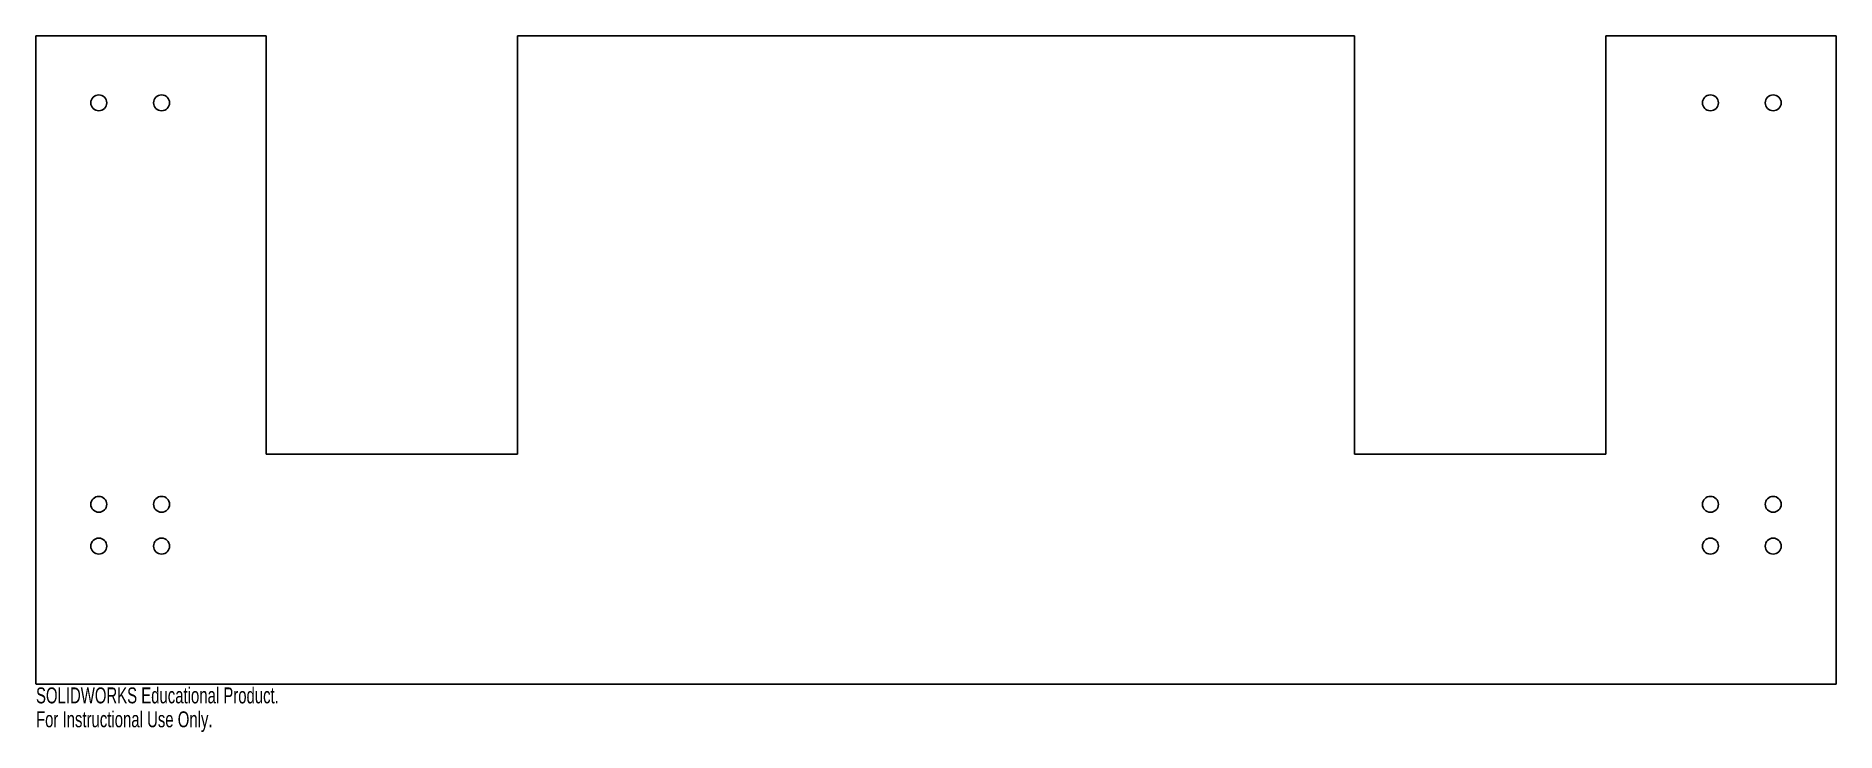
# Model space of a CAD drawing. Header units: inches. Extents: x -10.8 to 10.8, y -7.8 to 0.5.
import ezdxf

# ---------------------------------------------------------------- set-up
doc = ezdxf.new("R2010")
doc.units = ezdxf.units.IN
doc.header["$MEASUREMENT"] = 0
doc.styles.add('SLDTEXTSTYLE0', font='TXT', dxfattribs={"width": 0.7})

msp = doc.modelspace()

# ---------------------------------------------------------------- linework, layer by layer
at = {"color": 7, "linetype": 'Continuous', "lineweight": 25}
for p, q in [((-8, 0.5), (-10.75, 0.5)), ((-10.75, -7.25), (-10.75, 0.5)), ((-8, 0.5), (-8, -4.5)), ((-5, 0.5), (-5, -4.5)), ((5, 0.5), (-5, 0.5)), ((5, 0.5), (5, -4.5)), ((10.75, 0.5), (8, 0.5)), ((8, 0.5), (8, -4.5)), ((10.75, -7.25), (10.75, 0.5)), ((-8, -4.5), (-5, -4.5)), ((5, -4.5), (8, -4.5)), ((10.75, -7.25), (-10.75, -7.25))]:
    msp.add_line(p, q, dxfattribs=at)
for centre in [(-10, -0.3), (-9.25, -0.3), (9.25, -0.3), (10, -0.3), (-10, -5.1), (-9.25, -5.1), (9.25, -5.1), (10, -5.1), (-10, -5.6), (-9.25, -5.6), (9.25, -5.6), (10, -5.6)]:
    msp.add_circle(centre, 0.095, dxfattribs=at)

# ---------------------------------------------------------------- texts
at = {"color": 7, "linetype": 'Continuous', "char_height": 0.1903, "attachment_point": 1, "style": 'SLDTEXTSTYLE0'}
for s, insert in [('SOLIDWORKS Educational Product.', (-10.75, -7.29)), ('For Instructional Use Only.', (-10.75, -7.576))]:
    msp.add_mtext(s, dxfattribs=dict(at, insert=insert))

doc.saveas('drawing.dxf')
